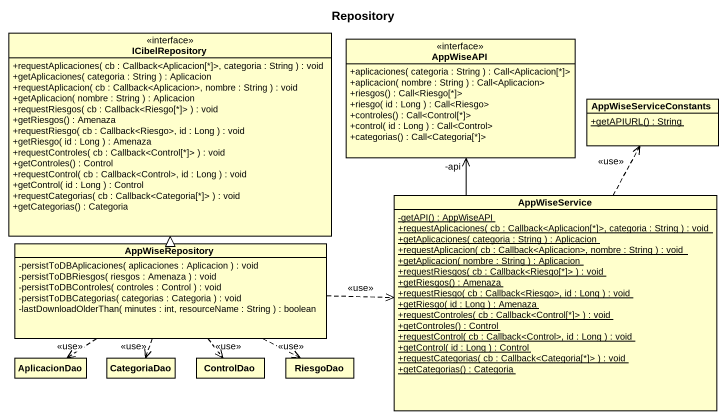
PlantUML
@startuml
title Repository
hide circle
hide empty members
skinparam classAttributeIconSize 0
interface ICibelRepository {
  +requestAplicaciones( cb : Callback<Aplicacion[*]>, categoria : String ) : void
  +getAplicaciones( categoria : String ) : Aplicacion
  +requestAplicacion( cb : Callback<Aplicacion>, nombre : String ) : void
  +getAplicacion( nombre : String ) : Aplicacion
  +requestRiesgos( cb : Callback<Riesgo[*]> ) : void
  +getRiesgos() : Amenaza
  +requestRiesgo( cb : Callback<Riesgo>, id : Long ) : void
  +getRiesgo( id : Long ) : Amenaza
  +requestControles( cb : Callback<Control[*]> ) : void
  +getControles() : Control
  +requestControl( cb : Callback<Control>, id : Long ) : void
  +getControl( id : Long ) : Control
  +requestCategorias( cb : Callback<Categoria[*]> ) : void
  +getCategorias() : Categoria
}
interface AppWiseAPI {
  +aplicaciones( categoria : String ) : Call<Aplicacion[*]>
  +aplicacion( nombre : String ) : Call<Aplicacion>
  +riesgos() : Call<Riesgo[*]>
  +riesgo( id : Long ) : Call<Riesgo>
  +controles() : Call<Control[*]>
  +control( id : Long ) : Call<Control>
  +categorias() : Call<Categoria[*]>
}
class AppWiseServiceConstants {
  {static} +getAPIURL() : String
}
class AppWiseService {
  {static} -getAPI() : AppWiseAPI
  {static} +reguestAplicaciones( cb : Callback<Aplicacion[*]>, categoria : String ) : void
  {static} +getAplicaciones( categoria : String ) : Aplicacion
  {static} +requestAplicacion( cb : Callback<Aplicacion>, nombre : String ) : void
  {static} +getAplicacion( nombre : String ) : Aplicacion
  {static} +requestRiesgos( cb : Callback<Riesgo[*]> ) : void
  {static} +getRiesgos() : Amenaza
  {static} +requestRiesgo( cb : Callback<Riesgo>, id : Long ) : void
  {static} +getRiesgo( id : Long ) : Amenaza
  {static} +requestControles( cb : Callback<Control[*]> ) : void
  {static} +getControles() : Control
  {static} +requestControl( cb : Callback<Control>, id : Long ) : void
  {static} +getControl( id : Long ) : Control
  {static} +requestCategorias( cb : Callback<Categoria[*]> ) : void
  {static} +getCategorias() : Categoria
}
class AppWiseRepository {
  -persistToDBAplicaciones( aplicaciones : Aplicacion ) : void
  -persistToDBRiesgos( riesgos : Amenaza ) : void
  -persistToDBControles( controles : Control ) : void
  -persistToDBCategorias( categorias : Categoria ) : void
  -lastDownloadOlderThan( minutes : int, resourceName : String ) : boolean
}
class AplicacionDao
class CategoriaDao
class ControlDao
class RiesgoDao
AppWiseService -up-> "-api" AppWiseAPI
AppWiseService .up.> AppWiseServiceConstants : <<use>>
AppWiseRepository .up.|> ICibelRepository
AppWiseRepository .right.> AppWiseService : <<use>>
AppWiseRepository ..> AplicacionDao : <<use>>
AppWiseRepository ..> CategoriaDao : <<use>>
AppWiseRepository ..> ControlDao : <<use>>
AppWiseRepository .right.> RiesgoDao : <<use>>
@enduml
